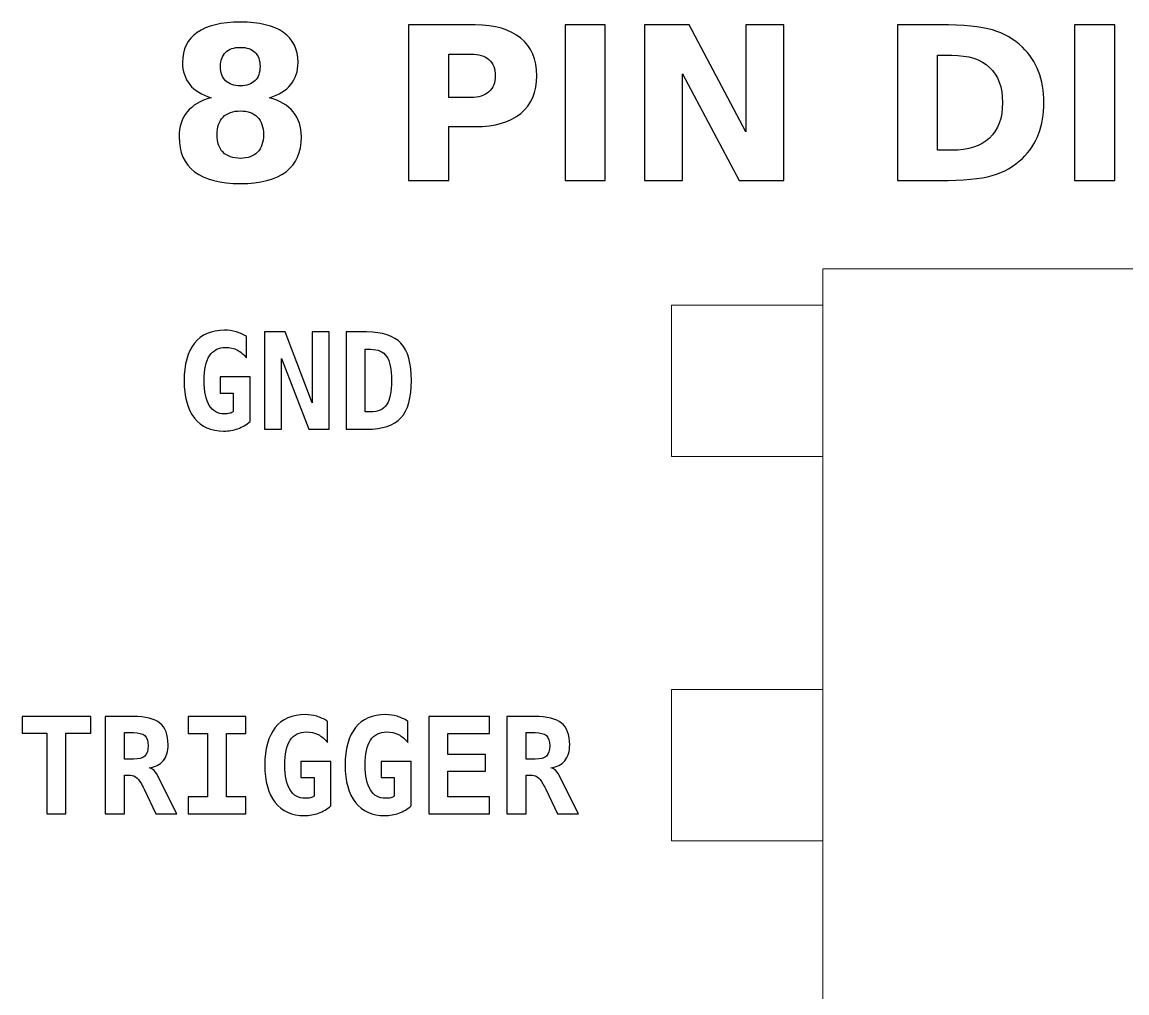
# Model space of a CAD drawing. Header units: centimetres. Extents: x -11.39 to -9.19, y -15.52 to -14.23.
# Drawn here: x -11.392 to -10.662, y -14.874 to -14.232 of the extents above; entities that cross this region are included whole.
import ezdxf

# ---------------------------------------------------------------- set-up
doc = ezdxf.new("R2010")
doc.units = ezdxf.units.CM
doc.header["$MEASUREMENT"] = 0
doc.layers.add('Layer 1', color=7, linetype='Continuous')

msp = doc.modelspace()

# ---------------------------------------------------------------- linework, layer by layer
at = {"layer": 'Layer 1', "color": 7, "lineweight": 9}
for points in [[(-10.9625, -14.519), (-10.8625, -14.519), (-10.8625, -14.419), (-10.9625, -14.419), (-10.9625, -14.519)], [(-10.9625, -14.773), (-10.8625, -14.773), (-10.8625, -14.673), (-10.9625, -14.673), (-10.9625, -14.773)]]:
    msp.add_lwpolyline(points, close=True, dxfattribs=at)
at = {"layer": 'Layer 1', "color": 250}
for points, knots in [([(-11.26688, -14.28195), (-11.27311, -14.28006), (-11.27782, -14.27717), (-11.28099, -14.27327), (-11.28099, -14.27327), (-11.28417, -14.26936), (-11.28574, -14.2645), (-11.28574, -14.25866), (-11.28574, -14.25866), (-11.28574, -14.24998), (-11.2825, -14.24335), (-11.27603, -14.23881), (-11.27603, -14.23881), (-11.26956, -14.23427), (-11.26004, -14.23199), (-11.2475, -14.23199), (-11.2475, -14.23199), (-11.23506, -14.23199), (-11.22558, -14.23425), (-11.21911, -14.23879), (-11.21911, -14.23879), (-11.21265, -14.24331), (-11.2094, -14.24994), (-11.2094, -14.25866), (-11.2094, -14.25866), (-11.2094, -14.2645), (-11.211, -14.26936), (-11.21417, -14.27327), (-11.21417, -14.27327), (-11.21737, -14.27717), (-11.2221, -14.28006), (-11.22833, -14.28195), (-11.22833, -14.28195), (-11.22135, -14.28387), (-11.21608, -14.287), (-11.21253, -14.29135), (-11.21253, -14.29135), (-11.20898, -14.29568), (-11.20719, -14.30116), (-11.20719, -14.30779), (-11.20719, -14.30779), (-11.20719, -14.31798), (-11.21058, -14.32569), (-11.21735, -14.33089), (-11.21735, -14.33089), (-11.22412, -14.33611), (-11.23419, -14.33872), (-11.2475, -14.33872), (-11.2475, -14.33872), (-11.26088, -14.33872), (-11.27097, -14.33611), (-11.27779, -14.33089), (-11.27779, -14.33089), (-11.28461, -14.32569), (-11.28802, -14.31798), (-11.28802, -14.30779), (-11.28802, -14.30779), (-11.28802, -14.30116), (-11.28623, -14.29568), (-11.28268, -14.29135), (-11.28268, -14.29135), (-11.27913, -14.287), (-11.27386, -14.28387), (-11.26688, -14.28195)], [0, 0, 0, 0, 0.0625, 0.0625, 0.0625, 0.0625, 0.125, 0.125, 0.125, 0.125, 0.1875, 0.1875, 0.1875, 0.1875, 0.25, 0.25, 0.25, 0.25, 0.3125, 0.3125, 0.3125, 0.3125, 0.375, 0.375, 0.375, 0.375, 0.4375, 0.4375, 0.4375, 0.4375, 0.5, 0.5, 0.5, 0.5, 0.5625, 0.5625, 0.5625, 0.5625, 0.625, 0.625, 0.625, 0.625, 0.6875, 0.6875, 0.6875, 0.6875, 0.75, 0.75, 0.75, 0.75, 0.8125, 0.8125, 0.8125, 0.8125, 0.875, 0.875, 0.875, 0.875, 0.9375, 0.9375, 0.9375, 0.9375, 1, 1, 1, 1]), ([(-11.13635, -14.23385), (-11.13635, -14.23385), (-11.09233, -14.23385), (-11.09233, -14.23385), (-11.09233, -14.23385), (-11.07923, -14.23385), (-11.06918, -14.23677), (-11.06217, -14.24258), (-11.06217, -14.24258), (-11.05517, -14.24839), (-11.05166, -14.25666), (-11.05166, -14.26741), (-11.05166, -14.26741), (-11.05166, -14.27818), (-11.05517, -14.28648), (-11.06217, -14.29229), (-11.06217, -14.29229), (-11.06918, -14.2981), (-11.07923, -14.30102), (-11.09233, -14.30102), (-11.09233, -14.30102), (-11.09233, -14.30102), (-11.10982, -14.30102), (-11.10982, -14.30102), (-11.10982, -14.30102), (-11.10982, -14.30102), (-11.10982, -14.33672), (-11.10982, -14.33672), (-11.10982, -14.33672), (-11.10982, -14.33672), (-11.13635, -14.33672), (-11.13635, -14.33672), (-11.13635, -14.33672), (-11.13635, -14.33672), (-11.13635, -14.23385), (-11.13635, -14.23385)], [0, 0, 0, 0, 0.111111, 0.111111, 0.111111, 0.111111, 0.222222, 0.222222, 0.222222, 0.222222, 0.333333, 0.333333, 0.333333, 0.333333, 0.444444, 0.444444, 0.444444, 0.444444, 0.555556, 0.555556, 0.555556, 0.555556, 0.666667, 0.666667, 0.666667, 0.666667, 0.777778, 0.777778, 0.777778, 0.777778, 0.888889, 0.888889, 0.888889, 0.888889, 1, 1, 1, 1]), ([(-11.03294, -14.23385), (-11.03294, -14.23385), (-11.00641, -14.23385), (-11.00641, -14.23385), (-11.00641, -14.23385), (-11.00641, -14.23385), (-11.00641, -14.33672), (-11.00641, -14.33672), (-11.00641, -14.33672), (-11.00641, -14.33672), (-11.03294, -14.33672), (-11.03294, -14.33672), (-11.03294, -14.33672), (-11.03294, -14.33672), (-11.03294, -14.23385), (-11.03294, -14.23385)], [0, 0, 0, 0, 0.25, 0.25, 0.25, 0.25, 0.5, 0.5, 0.5, 0.5, 0.75, 0.75, 0.75, 0.75, 1, 1, 1, 1]), ([(-10.98045, -14.23385), (-10.98045, -14.23385), (-10.95082, -14.23385), (-10.95082, -14.23385), (-10.95082, -14.23385), (-10.95082, -14.23385), (-10.9134, -14.30441), (-10.9134, -14.30441), (-10.9134, -14.30441), (-10.9134, -14.30441), (-10.9134, -14.23385), (-10.9134, -14.23385), (-10.9134, -14.23385), (-10.9134, -14.23385), (-10.88826, -14.23385), (-10.88826, -14.23385), (-10.88826, -14.23385), (-10.88826, -14.23385), (-10.88826, -14.33672), (-10.88826, -14.33672), (-10.88826, -14.33672), (-10.88826, -14.33672), (-10.91789, -14.33672), (-10.91789, -14.33672), (-10.91789, -14.33672), (-10.91789, -14.33672), (-10.95531, -14.26616), (-10.95531, -14.26616), (-10.95531, -14.26616), (-10.95531, -14.26616), (-10.95531, -14.33672), (-10.95531, -14.33672), (-10.95531, -14.33672), (-10.95531, -14.33672), (-10.98045, -14.33672), (-10.98045, -14.33672), (-10.98045, -14.33672), (-10.98045, -14.33672), (-10.98045, -14.23385), (-10.98045, -14.23385)], [0, 0, 0, 0, 0.1, 0.1, 0.1, 0.1, 0.2, 0.2, 0.2, 0.2, 0.3, 0.3, 0.3, 0.3, 0.4, 0.4, 0.4, 0.4, 0.5, 0.5, 0.5, 0.5, 0.6, 0.6, 0.6, 0.6, 0.7, 0.7, 0.7, 0.7, 0.8, 0.8, 0.8, 0.8, 0.9, 0.9, 0.9, 0.9, 1, 1, 1, 1]), ([(-10.81323, -14.23385), (-10.81323, -14.23385), (-10.78524, -14.23385), (-10.78524, -14.23385), (-10.78524, -14.23385), (-10.76963, -14.23385), (-10.75801, -14.23496), (-10.75037, -14.23719), (-10.75037, -14.23719), (-10.74272, -14.23942), (-10.73616, -14.24319), (-10.73068, -14.24853), (-10.73068, -14.24853), (-10.72586, -14.25316), (-10.72229, -14.25852), (-10.71993, -14.26459), (-10.71993, -14.26459), (-10.71761, -14.27063), (-10.71643, -14.2775), (-10.71643, -14.28519), (-10.71643, -14.28519), (-10.71643, -14.29295), (-10.71761, -14.29987), (-10.71993, -14.30596), (-10.71993, -14.30596), (-10.72229, -14.31205), (-10.72586, -14.31741), (-10.73068, -14.32204), (-10.73068, -14.32204), (-10.73621, -14.32738), (-10.74282, -14.33115), (-10.75053, -14.33338), (-10.75053, -14.33338), (-10.75825, -14.33561), (-10.76982, -14.33672), (-10.78524, -14.33672), (-10.78524, -14.33672), (-10.78524, -14.33672), (-10.81323, -14.33672), (-10.81323, -14.33672), (-10.81323, -14.33672), (-10.81323, -14.33672), (-10.81323, -14.23385), (-10.81323, -14.23385)], [0, 0, 0, 0, 0.090909, 0.090909, 0.090909, 0.090909, 0.181818, 0.181818, 0.181818, 0.181818, 0.272727, 0.272727, 0.272727, 0.272727, 0.363636, 0.363636, 0.363636, 0.363636, 0.454545, 0.454545, 0.454545, 0.454545, 0.545455, 0.545455, 0.545455, 0.545455, 0.636364, 0.636364, 0.636364, 0.636364, 0.727273, 0.727273, 0.727273, 0.727273, 0.818182, 0.818182, 0.818182, 0.818182, 0.909091, 0.909091, 0.909091, 0.909091, 1, 1, 1, 1]), ([(-10.69611, -14.23385), (-10.69611, -14.23385), (-10.66958, -14.23385), (-10.66958, -14.23385), (-10.66958, -14.23385), (-10.66958, -14.23385), (-10.66958, -14.33672), (-10.66958, -14.33672), (-10.66958, -14.33672), (-10.66958, -14.33672), (-10.69611, -14.33672), (-10.69611, -14.33672), (-10.69611, -14.33672), (-10.69611, -14.33672), (-10.69611, -14.23385), (-10.69611, -14.23385)], [0, 0, 0, 0, 0.25, 0.25, 0.25, 0.25, 0.5, 0.5, 0.5, 0.5, 0.75, 0.75, 0.75, 0.75, 1, 1, 1, 1]), ([(-11.26067, -14.26134), (-11.26067, -14.26544), (-11.25954, -14.26859), (-11.25726, -14.27077), (-11.25726, -14.27077), (-11.25498, -14.27299), (-11.25173, -14.27409), (-11.2475, -14.27409), (-11.2475, -14.27409), (-11.24336, -14.27409), (-11.24016, -14.27299), (-11.23793, -14.27077), (-11.23793, -14.27077), (-11.23567, -14.26859), (-11.23454, -14.26544), (-11.23454, -14.26134), (-11.23454, -14.26134), (-11.23454, -14.25725), (-11.23567, -14.25412), (-11.23793, -14.25194), (-11.23793, -14.25194), (-11.24016, -14.24975), (-11.24336, -14.24867), (-11.2475, -14.24867), (-11.2475, -14.24867), (-11.25173, -14.24867), (-11.25498, -14.24977), (-11.25726, -14.25198), (-11.25726, -14.25198), (-11.25954, -14.25417), (-11.26067, -14.2573), (-11.26067, -14.26134)], [0, 0, 0, 0, 0.125, 0.125, 0.125, 0.125, 0.25, 0.25, 0.25, 0.25, 0.375, 0.375, 0.375, 0.375, 0.5, 0.5, 0.5, 0.5, 0.625, 0.625, 0.625, 0.625, 0.75, 0.75, 0.75, 0.75, 0.875, 0.875, 0.875, 0.875, 1, 1, 1, 1]), ([(-11.10982, -14.25307), (-11.10982, -14.25307), (-11.10982, -14.2818), (-11.10982, -14.2818), (-11.10982, -14.2818), (-11.10982, -14.2818), (-11.09515, -14.2818), (-11.09515, -14.2818), (-11.09515, -14.2818), (-11.09, -14.2818), (-11.08602, -14.28056), (-11.08322, -14.27804), (-11.08322, -14.27804), (-11.08042, -14.27555), (-11.07901, -14.272), (-11.07901, -14.26741), (-11.07901, -14.26741), (-11.07901, -14.2628), (-11.08042, -14.25927), (-11.08322, -14.25678), (-11.08322, -14.25678), (-11.08602, -14.25431), (-11.09, -14.25307), (-11.09515, -14.25307), (-11.09515, -14.25307), (-11.09515, -14.25307), (-11.10982, -14.25307), (-11.10982, -14.25307)], [0, 0, 0, 0, 0.142857, 0.142857, 0.142857, 0.142857, 0.285714, 0.285714, 0.285714, 0.285714, 0.428571, 0.428571, 0.428571, 0.428571, 0.571429, 0.571429, 0.571429, 0.571429, 0.714286, 0.714286, 0.714286, 0.714286, 0.857143, 0.857143, 0.857143, 0.857143, 1, 1, 1, 1]), ([(-10.7867, -14.25391), (-10.7867, -14.25391), (-10.7867, -14.31666), (-10.7867, -14.31666), (-10.7867, -14.31666), (-10.7867, -14.31666), (-10.7772, -14.31666), (-10.7772, -14.31666), (-10.7772, -14.31666), (-10.76636, -14.31666), (-10.75808, -14.31398), (-10.75237, -14.30859), (-10.75237, -14.30859), (-10.74665, -14.30323), (-10.74378, -14.29542), (-10.74378, -14.28519), (-10.74378, -14.28519), (-10.74378, -14.27498), (-10.74663, -14.26722), (-10.75232, -14.26191), (-10.75232, -14.26191), (-10.75801, -14.25657), (-10.76631, -14.25391), (-10.7772, -14.25391), (-10.7772, -14.25391), (-10.7772, -14.25391), (-10.7867, -14.25391), (-10.7867, -14.25391)], [0, 0, 0, 0, 0.142857, 0.142857, 0.142857, 0.142857, 0.285714, 0.285714, 0.285714, 0.285714, 0.428571, 0.428571, 0.428571, 0.428571, 0.571429, 0.571429, 0.571429, 0.571429, 0.714286, 0.714286, 0.714286, 0.714286, 0.857143, 0.857143, 0.857143, 0.857143, 1, 1, 1, 1]), ([(-11.2475, -14.29069), (-11.25246, -14.29069), (-11.2563, -14.29206), (-11.25895, -14.29476), (-11.25895, -14.29476), (-11.26161, -14.29747), (-11.26295, -14.30135), (-11.26295, -14.3064), (-11.26295, -14.3064), (-11.26295, -14.31146), (-11.26161, -14.31532), (-11.25895, -14.31802), (-11.25895, -14.31802), (-11.2563, -14.3207), (-11.25246, -14.32204), (-11.2475, -14.32204), (-11.2475, -14.32204), (-11.24258, -14.32204), (-11.23882, -14.3207), (-11.23619, -14.31802), (-11.23619, -14.31802), (-11.23358, -14.31532), (-11.23226, -14.31146), (-11.23226, -14.3064), (-11.23226, -14.3064), (-11.23226, -14.3013), (-11.23358, -14.29742), (-11.23619, -14.29472), (-11.23619, -14.29472), (-11.23882, -14.29204), (-11.24258, -14.29069), (-11.2475, -14.29069)], [0, 0, 0, 0, 0.125, 0.125, 0.125, 0.125, 0.25, 0.25, 0.25, 0.25, 0.375, 0.375, 0.375, 0.375, 0.5, 0.5, 0.5, 0.5, 0.625, 0.625, 0.625, 0.625, 0.75, 0.75, 0.75, 0.75, 0.875, 0.875, 0.875, 0.875, 1, 1, 1, 1]), ([(-11.2522, -14.48941), (-11.2522, -14.48941), (-11.2522, -14.47716), (-11.2522, -14.47716), (-11.2522, -14.47716), (-11.2522, -14.47716), (-11.2609, -14.47716), (-11.2609, -14.47716), (-11.2609, -14.47716), (-11.2609, -14.47716), (-11.2609, -14.46647), (-11.2609, -14.46647), (-11.2609, -14.46647), (-11.2609, -14.46647), (-11.24108, -14.46647), (-11.24108, -14.46647), (-11.24108, -14.46647), (-11.24108, -14.46647), (-11.24108, -14.49592), (-11.24108, -14.49592), (-11.24108, -14.49592), (-11.24352, -14.49801), (-11.24621, -14.4996), (-11.24915, -14.50067), (-11.24915, -14.50067), (-11.25211, -14.50175), (-11.25525, -14.50229), (-11.2586, -14.50229), (-11.2586, -14.50229), (-11.26694, -14.50229), (-11.27336, -14.49939), (-11.2779, -14.49362), (-11.2779, -14.49362), (-11.28244, -14.48783), (-11.28471, -14.47961), (-11.28471, -14.46895), (-11.28471, -14.46895), (-11.28471, -14.45814), (-11.28242, -14.44988), (-11.27784, -14.44416), (-11.27784, -14.44416), (-11.27326, -14.43844), (-11.26664, -14.43559), (-11.258, -14.43559), (-11.258, -14.43559), (-11.25541, -14.43559), (-11.25289, -14.43596), (-11.25039, -14.43669), (-11.25039, -14.43669), (-11.24789, -14.43741), (-11.24554, -14.43847), (-11.24336, -14.43985), (-11.24336, -14.43985), (-11.24336, -14.43985), (-11.24336, -14.45393), (-11.24336, -14.45393), (-11.24336, -14.45393), (-11.24514, -14.45164), (-11.24718, -14.4499), (-11.24951, -14.44874), (-11.24951, -14.44874), (-11.25181, -14.44758), (-11.25434, -14.44699), (-11.25711, -14.44699), (-11.25711, -14.44699), (-11.26193, -14.44699), (-11.26554, -14.44882), (-11.26792, -14.45245), (-11.26792, -14.45245), (-11.2703, -14.45608), (-11.27149, -14.46157), (-11.27149, -14.46895), (-11.27149, -14.46895), (-11.27149, -14.47611), (-11.27035, -14.48155), (-11.26806, -14.48528), (-11.26806, -14.48528), (-11.26575, -14.48902), (-11.26241, -14.49088), (-11.25802, -14.49088), (-11.25802, -14.49088), (-11.25669, -14.49088), (-11.25555, -14.49077), (-11.25456, -14.49052), (-11.25456, -14.49052), (-11.25359, -14.49028), (-11.2528, -14.48991), (-11.2522, -14.48941)], [0, 0, 0, 0, 0.045455, 0.045455, 0.045455, 0.045455, 0.090909, 0.090909, 0.090909, 0.090909, 0.136364, 0.136364, 0.136364, 0.136364, 0.181818, 0.181818, 0.181818, 0.181818, 0.227273, 0.227273, 0.227273, 0.227273, 0.272727, 0.272727, 0.272727, 0.272727, 0.318182, 0.318182, 0.318182, 0.318182, 0.363636, 0.363636, 0.363636, 0.363636, 0.409091, 0.409091, 0.409091, 0.409091, 0.454545, 0.454545, 0.454545, 0.454545, 0.5, 0.5, 0.5, 0.5, 0.545455, 0.545455, 0.545455, 0.545455, 0.590909, 0.590909, 0.590909, 0.590909, 0.636364, 0.636364, 0.636364, 0.636364, 0.681818, 0.681818, 0.681818, 0.681818, 0.727273, 0.727273, 0.727273, 0.727273, 0.772727, 0.772727, 0.772727, 0.772727, 0.818182, 0.818182, 0.818182, 0.818182, 0.863636, 0.863636, 0.863636, 0.863636, 0.909091, 0.909091, 0.909091, 0.909091, 0.954545, 0.954545, 0.954545, 0.954545, 1, 1, 1, 1]), ([(-11.23153, -14.43675), (-11.23153, -14.43675), (-11.21788, -14.43675), (-11.21788, -14.43675), (-11.21788, -14.43675), (-11.21788, -14.43675), (-11.19997, -14.48348), (-11.19997, -14.48348), (-11.19997, -14.48348), (-11.19997, -14.48348), (-11.19997, -14.43675), (-11.19997, -14.43675), (-11.19997, -14.43675), (-11.19997, -14.43675), (-11.18877, -14.43675), (-11.18877, -14.43675), (-11.18877, -14.43675), (-11.18877, -14.43675), (-11.18877, -14.50104), (-11.18877, -14.50104), (-11.18877, -14.50104), (-11.18877, -14.50104), (-11.20234, -14.50104), (-11.20234, -14.50104), (-11.20234, -14.50104), (-11.20234, -14.50104), (-11.22033, -14.45431), (-11.22033, -14.45431), (-11.22033, -14.45431), (-11.22033, -14.45431), (-11.22033, -14.50104), (-11.22033, -14.50104), (-11.22033, -14.50104), (-11.22033, -14.50104), (-11.23153, -14.50104), (-11.23153, -14.50104), (-11.23153, -14.50104), (-11.23153, -14.50104), (-11.23153, -14.43675), (-11.23153, -14.43675)], [0, 0, 0, 0, 0.1, 0.1, 0.1, 0.1, 0.2, 0.2, 0.2, 0.2, 0.3, 0.3, 0.3, 0.3, 0.4, 0.4, 0.4, 0.4, 0.5, 0.5, 0.5, 0.5, 0.6, 0.6, 0.6, 0.6, 0.7, 0.7, 0.7, 0.7, 0.8, 0.8, 0.8, 0.8, 0.9, 0.9, 0.9, 0.9, 1, 1, 1, 1]), ([(-11.17768, -14.43675), (-11.17768, -14.43675), (-11.16407, -14.43675), (-11.16407, -14.43675), (-11.16407, -14.43675), (-11.15357, -14.43675), (-11.146, -14.43925), (-11.14139, -14.44426), (-11.14139, -14.44426), (-11.13676, -14.44927), (-11.13445, -14.45746), (-11.13445, -14.46884), (-11.13445, -14.46884), (-11.13445, -14.48023), (-11.13676, -14.48844), (-11.14139, -14.49349), (-11.14139, -14.49349), (-11.146, -14.49853), (-11.15357, -14.50104), (-11.16407, -14.50104), (-11.16407, -14.50104), (-11.16407, -14.50104), (-11.17768, -14.50104), (-11.17768, -14.50104), (-11.17768, -14.50104), (-11.17768, -14.50104), (-11.17768, -14.43675), (-11.17768, -14.43675)], [0, 0, 0, 0, 0.142857, 0.142857, 0.142857, 0.142857, 0.285714, 0.285714, 0.285714, 0.285714, 0.428571, 0.428571, 0.428571, 0.428571, 0.571429, 0.571429, 0.571429, 0.571429, 0.714286, 0.714286, 0.714286, 0.714286, 0.857143, 0.857143, 0.857143, 0.857143, 1, 1, 1, 1]), ([(-11.16498, -14.4482), (-11.16498, -14.4482), (-11.16498, -14.48959), (-11.16498, -14.48959), (-11.16498, -14.48959), (-11.16498, -14.48959), (-11.16154, -14.48959), (-11.16154, -14.48959), (-11.16154, -14.48959), (-11.15654, -14.48959), (-11.15297, -14.48802), (-11.15085, -14.48487), (-11.15085, -14.48487), (-11.14872, -14.48173), (-11.14766, -14.47638), (-11.14766, -14.46884), (-11.14766, -14.46884), (-11.14766, -14.46134), (-11.14872, -14.45602), (-11.15085, -14.45289), (-11.15085, -14.45289), (-11.15297, -14.44976), (-11.15654, -14.4482), (-11.16154, -14.4482), (-11.16154, -14.4482), (-11.16154, -14.4482), (-11.16498, -14.4482), (-11.16498, -14.4482)], [0, 0, 0, 0, 0.142857, 0.142857, 0.142857, 0.142857, 0.285714, 0.285714, 0.285714, 0.285714, 0.428571, 0.428571, 0.428571, 0.428571, 0.571429, 0.571429, 0.571429, 0.571429, 0.714286, 0.714286, 0.714286, 0.714286, 0.857143, 0.857143, 0.857143, 0.857143, 1, 1, 1, 1]), ([(-11.36278, -14.7551), (-11.36278, -14.7551), (-11.37547, -14.7551), (-11.37547, -14.7551), (-11.37547, -14.7551), (-11.37547, -14.7551), (-11.37547, -14.70192), (-11.37547, -14.70192), (-11.37547, -14.70192), (-11.37547, -14.70192), (-11.39179, -14.70192), (-11.39179, -14.70192), (-11.39179, -14.70192), (-11.39179, -14.70192), (-11.39179, -14.69081), (-11.39179, -14.69081), (-11.39179, -14.69081), (-11.39179, -14.69081), (-11.34646, -14.69081), (-11.34646, -14.69081), (-11.34646, -14.69081), (-11.34646, -14.69081), (-11.34646, -14.70192), (-11.34646, -14.70192), (-11.34646, -14.70192), (-11.34646, -14.70192), (-11.36278, -14.70192), (-11.36278, -14.70192), (-11.36278, -14.70192), (-11.36278, -14.70192), (-11.36278, -14.7551), (-11.36278, -14.7551)], [0, 0, 0, 0, 0.125, 0.125, 0.125, 0.125, 0.25, 0.25, 0.25, 0.25, 0.375, 0.375, 0.375, 0.375, 0.5, 0.5, 0.5, 0.5, 0.625, 0.625, 0.625, 0.625, 0.75, 0.75, 0.75, 0.75, 0.875, 0.875, 0.875, 0.875, 1, 1, 1, 1]), ([(-11.30783, -14.72475), (-11.30657, -14.725), (-11.30547, -14.7256), (-11.30454, -14.72654), (-11.30454, -14.72654), (-11.3036, -14.72747), (-11.30247, -14.72929), (-11.30112, -14.73198), (-11.30112, -14.73198), (-11.30112, -14.73198), (-11.28947, -14.7551), (-11.28947, -14.7551), (-11.28947, -14.7551), (-11.28947, -14.7551), (-11.30344, -14.7551), (-11.30344, -14.7551), (-11.30344, -14.7551), (-11.30344, -14.7551), (-11.31118, -14.73887), (-11.31118, -14.73887), (-11.31118, -14.73887), (-11.31142, -14.73842), (-11.31173, -14.73779), (-11.3121, -14.73698), (-11.3121, -14.73698), (-11.31436, -14.73213), (-11.31703, -14.7297), (-11.32011, -14.7297), (-11.32011, -14.7297), (-11.32011, -14.7297), (-11.32415, -14.7297), (-11.32415, -14.7297), (-11.32415, -14.7297), (-11.32415, -14.7297), (-11.32415, -14.7551), (-11.32415, -14.7551), (-11.32415, -14.7551), (-11.32415, -14.7551), (-11.33685, -14.7551), (-11.33685, -14.7551), (-11.33685, -14.7551), (-11.33685, -14.7551), (-11.33685, -14.69081), (-11.33685, -14.69081), (-11.33685, -14.69081), (-11.33685, -14.69081), (-11.3185, -14.69081), (-11.3185, -14.69081), (-11.3185, -14.69081), (-11.31024, -14.69081), (-11.30431, -14.69228), (-11.3007, -14.6952), (-11.3007, -14.6952), (-11.2971, -14.69813), (-11.2953, -14.70289), (-11.2953, -14.70951), (-11.2953, -14.70951), (-11.2953, -14.71392), (-11.29637, -14.71744), (-11.29853, -14.72006), (-11.29853, -14.72006), (-11.30068, -14.72266), (-11.30378, -14.72423), (-11.30783, -14.72475)], [0, 0, 0, 0, 0.0625, 0.0625, 0.0625, 0.0625, 0.125, 0.125, 0.125, 0.125, 0.1875, 0.1875, 0.1875, 0.1875, 0.25, 0.25, 0.25, 0.25, 0.3125, 0.3125, 0.3125, 0.3125, 0.375, 0.375, 0.375, 0.375, 0.4375, 0.4375, 0.4375, 0.4375, 0.5, 0.5, 0.5, 0.5, 0.5625, 0.5625, 0.5625, 0.5625, 0.625, 0.625, 0.625, 0.625, 0.6875, 0.6875, 0.6875, 0.6875, 0.75, 0.75, 0.75, 0.75, 0.8125, 0.8125, 0.8125, 0.8125, 0.875, 0.875, 0.875, 0.875, 0.9375, 0.9375, 0.9375, 0.9375, 1, 1, 1, 1]), ([(-11.28208, -14.70201), (-11.28208, -14.70201), (-11.28208, -14.69081), (-11.28208, -14.69081), (-11.28208, -14.69081), (-11.28208, -14.69081), (-11.24381, -14.69081), (-11.24381, -14.69081), (-11.24381, -14.69081), (-11.24381, -14.69081), (-11.24381, -14.70201), (-11.24381, -14.70201), (-11.24381, -14.70201), (-11.24381, -14.70201), (-11.2566, -14.70201), (-11.2566, -14.70201), (-11.2566, -14.70201), (-11.2566, -14.70201), (-11.2566, -14.7439), (-11.2566, -14.7439), (-11.2566, -14.7439), (-11.2566, -14.7439), (-11.24381, -14.7439), (-11.24381, -14.7439), (-11.24381, -14.7439), (-11.24381, -14.7439), (-11.24381, -14.7551), (-11.24381, -14.7551), (-11.24381, -14.7551), (-11.24381, -14.7551), (-11.28208, -14.7551), (-11.28208, -14.7551), (-11.28208, -14.7551), (-11.28208, -14.7551), (-11.28208, -14.7439), (-11.28208, -14.7439), (-11.28208, -14.7439), (-11.28208, -14.7439), (-11.26929, -14.7439), (-11.26929, -14.7439), (-11.26929, -14.7439), (-11.26929, -14.7439), (-11.26929, -14.70201), (-11.26929, -14.70201), (-11.26929, -14.70201), (-11.26929, -14.70201), (-11.28208, -14.70201), (-11.28208, -14.70201)], [0, 0, 0, 0, 0.083333, 0.083333, 0.083333, 0.083333, 0.166667, 0.166667, 0.166667, 0.166667, 0.25, 0.25, 0.25, 0.25, 0.333333, 0.333333, 0.333333, 0.333333, 0.416667, 0.416667, 0.416667, 0.416667, 0.5, 0.5, 0.5, 0.5, 0.583333, 0.583333, 0.583333, 0.583333, 0.666667, 0.666667, 0.666667, 0.666667, 0.75, 0.75, 0.75, 0.75, 0.833333, 0.833333, 0.833333, 0.833333, 0.916667, 0.916667, 0.916667, 0.916667, 1, 1, 1, 1]), ([(-11.19885, -14.74347), (-11.19885, -14.74347), (-11.19885, -14.73122), (-11.19885, -14.73122), (-11.19885, -14.73122), (-11.19885, -14.73122), (-11.20755, -14.73122), (-11.20755, -14.73122), (-11.20755, -14.73122), (-11.20755, -14.73122), (-11.20755, -14.72053), (-11.20755, -14.72053), (-11.20755, -14.72053), (-11.20755, -14.72053), (-11.18773, -14.72053), (-11.18773, -14.72053), (-11.18773, -14.72053), (-11.18773, -14.72053), (-11.18773, -14.74998), (-11.18773, -14.74998), (-11.18773, -14.74998), (-11.19017, -14.75207), (-11.19286, -14.75366), (-11.1958, -14.75473), (-11.1958, -14.75473), (-11.19876, -14.75581), (-11.2019, -14.75635), (-11.20525, -14.75635), (-11.20525, -14.75635), (-11.21359, -14.75635), (-11.22001, -14.75345), (-11.22455, -14.74768), (-11.22455, -14.74768), (-11.22909, -14.74189), (-11.23136, -14.73367), (-11.23136, -14.72301), (-11.23136, -14.72301), (-11.23136, -14.7122), (-11.22907, -14.70394), (-11.22449, -14.69822), (-11.22449, -14.69822), (-11.21991, -14.6925), (-11.21329, -14.68965), (-11.20465, -14.68965), (-11.20465, -14.68965), (-11.20206, -14.68965), (-11.19954, -14.69002), (-11.19704, -14.69075), (-11.19704, -14.69075), (-11.19454, -14.69147), (-11.19219, -14.69253), (-11.19001, -14.69391), (-11.19001, -14.69391), (-11.19001, -14.69391), (-11.19001, -14.70799), (-11.19001, -14.70799), (-11.19001, -14.70799), (-11.19179, -14.7057), (-11.19383, -14.70396), (-11.19616, -14.7028), (-11.19616, -14.7028), (-11.19846, -14.70164), (-11.20099, -14.70105), (-11.20376, -14.70105), (-11.20376, -14.70105), (-11.20858, -14.70105), (-11.21219, -14.70288), (-11.21457, -14.70651), (-11.21457, -14.70651), (-11.21695, -14.71014), (-11.21814, -14.71563), (-11.21814, -14.72301), (-11.21814, -14.72301), (-11.21814, -14.73017), (-11.217, -14.73561), (-11.21471, -14.73934), (-11.21471, -14.73934), (-11.2124, -14.74308), (-11.20906, -14.74494), (-11.20467, -14.74494), (-11.20467, -14.74494), (-11.20334, -14.74494), (-11.2022, -14.74483), (-11.20121, -14.74458), (-11.20121, -14.74458), (-11.20024, -14.74434), (-11.19945, -14.74397), (-11.19885, -14.74347)], [0, 0, 0, 0, 0.045455, 0.045455, 0.045455, 0.045455, 0.090909, 0.090909, 0.090909, 0.090909, 0.136364, 0.136364, 0.136364, 0.136364, 0.181818, 0.181818, 0.181818, 0.181818, 0.227273, 0.227273, 0.227273, 0.227273, 0.272727, 0.272727, 0.272727, 0.272727, 0.318182, 0.318182, 0.318182, 0.318182, 0.363636, 0.363636, 0.363636, 0.363636, 0.409091, 0.409091, 0.409091, 0.409091, 0.454545, 0.454545, 0.454545, 0.454545, 0.5, 0.5, 0.5, 0.5, 0.545455, 0.545455, 0.545455, 0.545455, 0.590909, 0.590909, 0.590909, 0.590909, 0.636364, 0.636364, 0.636364, 0.636364, 0.681818, 0.681818, 0.681818, 0.681818, 0.727273, 0.727273, 0.727273, 0.727273, 0.772727, 0.772727, 0.772727, 0.772727, 0.818182, 0.818182, 0.818182, 0.818182, 0.863636, 0.863636, 0.863636, 0.863636, 0.909091, 0.909091, 0.909091, 0.909091, 0.954545, 0.954545, 0.954545, 0.954545, 1, 1, 1, 1]), ([(-11.14576, -14.74347), (-11.14576, -14.74347), (-11.14576, -14.73122), (-11.14576, -14.73122), (-11.14576, -14.73122), (-11.14576, -14.73122), (-11.15446, -14.73122), (-11.15446, -14.73122), (-11.15446, -14.73122), (-11.15446, -14.73122), (-11.15446, -14.72053), (-11.15446, -14.72053), (-11.15446, -14.72053), (-11.15446, -14.72053), (-11.13464, -14.72053), (-11.13464, -14.72053), (-11.13464, -14.72053), (-11.13464, -14.72053), (-11.13464, -14.74998), (-11.13464, -14.74998), (-11.13464, -14.74998), (-11.13708, -14.75207), (-11.13977, -14.75366), (-11.14271, -14.75473), (-11.14271, -14.75473), (-11.14567, -14.75581), (-11.14881, -14.75635), (-11.15216, -14.75635), (-11.15216, -14.75635), (-11.1605, -14.75635), (-11.16692, -14.75345), (-11.17146, -14.74768), (-11.17146, -14.74768), (-11.176, -14.74189), (-11.17827, -14.73367), (-11.17827, -14.72301), (-11.17827, -14.72301), (-11.17827, -14.7122), (-11.17598, -14.70394), (-11.1714, -14.69822), (-11.1714, -14.69822), (-11.16682, -14.6925), (-11.1602, -14.68965), (-11.15156, -14.68965), (-11.15156, -14.68965), (-11.14897, -14.68965), (-11.14645, -14.69002), (-11.14395, -14.69075), (-11.14395, -14.69075), (-11.14145, -14.69147), (-11.1391, -14.69253), (-11.13692, -14.69391), (-11.13692, -14.69391), (-11.13692, -14.69391), (-11.13692, -14.70799), (-11.13692, -14.70799), (-11.13692, -14.70799), (-11.1387, -14.7057), (-11.14074, -14.70396), (-11.14307, -14.7028), (-11.14307, -14.7028), (-11.14537, -14.70164), (-11.1479, -14.70105), (-11.15067, -14.70105), (-11.15067, -14.70105), (-11.15549, -14.70105), (-11.1591, -14.70288), (-11.16148, -14.70651), (-11.16148, -14.70651), (-11.16386, -14.71014), (-11.16505, -14.71563), (-11.16505, -14.72301), (-11.16505, -14.72301), (-11.16505, -14.73017), (-11.16391, -14.73561), (-11.16162, -14.73934), (-11.16162, -14.73934), (-11.15931, -14.74308), (-11.15597, -14.74494), (-11.15158, -14.74494), (-11.15158, -14.74494), (-11.15025, -14.74494), (-11.14911, -14.74483), (-11.14812, -14.74458), (-11.14812, -14.74458), (-11.14715, -14.74434), (-11.14636, -14.74397), (-11.14576, -14.74347)], [0, 0, 0, 0, 0.045455, 0.045455, 0.045455, 0.045455, 0.090909, 0.090909, 0.090909, 0.090909, 0.136364, 0.136364, 0.136364, 0.136364, 0.181818, 0.181818, 0.181818, 0.181818, 0.227273, 0.227273, 0.227273, 0.227273, 0.272727, 0.272727, 0.272727, 0.272727, 0.318182, 0.318182, 0.318182, 0.318182, 0.363636, 0.363636, 0.363636, 0.363636, 0.409091, 0.409091, 0.409091, 0.409091, 0.454545, 0.454545, 0.454545, 0.454545, 0.5, 0.5, 0.5, 0.5, 0.545455, 0.545455, 0.545455, 0.545455, 0.590909, 0.590909, 0.590909, 0.590909, 0.636364, 0.636364, 0.636364, 0.636364, 0.681818, 0.681818, 0.681818, 0.681818, 0.727273, 0.727273, 0.727273, 0.727273, 0.772727, 0.772727, 0.772727, 0.772727, 0.818182, 0.818182, 0.818182, 0.818182, 0.863636, 0.863636, 0.863636, 0.863636, 0.909091, 0.909091, 0.909091, 0.909091, 0.954545, 0.954545, 0.954545, 0.954545, 1, 1, 1, 1]), ([(-11.08294, -14.7551), (-11.08294, -14.7551), (-11.12299, -14.7551), (-11.12299, -14.7551), (-11.12299, -14.7551), (-11.12299, -14.7551), (-11.12299, -14.69081), (-11.12299, -14.69081), (-11.12299, -14.69081), (-11.12299, -14.69081), (-11.08294, -14.69081), (-11.08294, -14.69081), (-11.08294, -14.69081), (-11.08294, -14.69081), (-11.08294, -14.70201), (-11.08294, -14.70201), (-11.08294, -14.70201), (-11.08294, -14.70201), (-11.11029, -14.70201), (-11.11029, -14.70201), (-11.11029, -14.70201), (-11.11029, -14.70201), (-11.11029, -14.71587), (-11.11029, -14.71587), (-11.11029, -14.71587), (-11.11029, -14.71587), (-11.08552, -14.71587), (-11.08552, -14.71587), (-11.08552, -14.71587), (-11.08552, -14.71587), (-11.08552, -14.72707), (-11.08552, -14.72707), (-11.08552, -14.72707), (-11.08552, -14.72707), (-11.11029, -14.72707), (-11.11029, -14.72707), (-11.11029, -14.72707), (-11.11029, -14.72707), (-11.11029, -14.7439), (-11.11029, -14.7439), (-11.11029, -14.7439), (-11.11029, -14.7439), (-11.08294, -14.7439), (-11.08294, -14.7439), (-11.08294, -14.7439), (-11.08294, -14.7439), (-11.08294, -14.7551), (-11.08294, -14.7551)], [0, 0, 0, 0, 0.083333, 0.083333, 0.083333, 0.083333, 0.166667, 0.166667, 0.166667, 0.166667, 0.25, 0.25, 0.25, 0.25, 0.333333, 0.333333, 0.333333, 0.333333, 0.416667, 0.416667, 0.416667, 0.416667, 0.5, 0.5, 0.5, 0.5, 0.583333, 0.583333, 0.583333, 0.583333, 0.666667, 0.666667, 0.666667, 0.666667, 0.75, 0.75, 0.75, 0.75, 0.833333, 0.833333, 0.833333, 0.833333, 0.916667, 0.916667, 0.916667, 0.916667, 1, 1, 1, 1]), ([(-11.04238, -14.72475), (-11.04112, -14.725), (-11.04002, -14.7256), (-11.03909, -14.72654), (-11.03909, -14.72654), (-11.03815, -14.72747), (-11.03702, -14.72929), (-11.03567, -14.73198), (-11.03567, -14.73198), (-11.03567, -14.73198), (-11.02402, -14.7551), (-11.02402, -14.7551), (-11.02402, -14.7551), (-11.02402, -14.7551), (-11.03799, -14.7551), (-11.03799, -14.7551), (-11.03799, -14.7551), (-11.03799, -14.7551), (-11.04573, -14.73887), (-11.04573, -14.73887), (-11.04573, -14.73887), (-11.04597, -14.73842), (-11.04628, -14.73779), (-11.04665, -14.73698), (-11.04665, -14.73698), (-11.04891, -14.73213), (-11.05158, -14.7297), (-11.05466, -14.7297), (-11.05466, -14.7297), (-11.05466, -14.7297), (-11.0587, -14.7297), (-11.0587, -14.7297), (-11.0587, -14.7297), (-11.0587, -14.7297), (-11.0587, -14.7551), (-11.0587, -14.7551), (-11.0587, -14.7551), (-11.0587, -14.7551), (-11.0714, -14.7551), (-11.0714, -14.7551), (-11.0714, -14.7551), (-11.0714, -14.7551), (-11.0714, -14.69081), (-11.0714, -14.69081), (-11.0714, -14.69081), (-11.0714, -14.69081), (-11.05305, -14.69081), (-11.05305, -14.69081), (-11.05305, -14.69081), (-11.04479, -14.69081), (-11.03886, -14.69228), (-11.03525, -14.6952), (-11.03525, -14.6952), (-11.03165, -14.69813), (-11.02985, -14.70289), (-11.02985, -14.70951), (-11.02985, -14.70951), (-11.02985, -14.71392), (-11.03092, -14.71744), (-11.03308, -14.72006), (-11.03308, -14.72006), (-11.03523, -14.72266), (-11.03833, -14.72423), (-11.04238, -14.72475)], [0, 0, 0, 0, 0.0625, 0.0625, 0.0625, 0.0625, 0.125, 0.125, 0.125, 0.125, 0.1875, 0.1875, 0.1875, 0.1875, 0.25, 0.25, 0.25, 0.25, 0.3125, 0.3125, 0.3125, 0.3125, 0.375, 0.375, 0.375, 0.375, 0.4375, 0.4375, 0.4375, 0.4375, 0.5, 0.5, 0.5, 0.5, 0.5625, 0.5625, 0.5625, 0.5625, 0.625, 0.625, 0.625, 0.625, 0.6875, 0.6875, 0.6875, 0.6875, 0.75, 0.75, 0.75, 0.75, 0.8125, 0.8125, 0.8125, 0.8125, 0.875, 0.875, 0.875, 0.875, 0.9375, 0.9375, 0.9375, 0.9375, 1, 1, 1, 1]), ([(-11.32415, -14.7015), (-11.32415, -14.7015), (-11.32415, -14.71902), (-11.32415, -14.71902), (-11.32415, -14.71902), (-11.32415, -14.71902), (-11.31817, -14.71902), (-11.31817, -14.71902), (-11.31817, -14.71902), (-11.3147, -14.71902), (-11.3122, -14.71834), (-11.3107, -14.71697), (-11.3107, -14.71697), (-11.30919, -14.71561), (-11.30844, -14.71336), (-11.30844, -14.71024), (-11.30844, -14.71024), (-11.30844, -14.70711), (-11.30919, -14.70486), (-11.31067, -14.70352), (-11.31067, -14.70352), (-11.31217, -14.70217), (-11.31467, -14.7015), (-11.31817, -14.7015), (-11.31817, -14.7015), (-11.31817, -14.7015), (-11.32415, -14.7015), (-11.32415, -14.7015)], [0, 0, 0, 0, 0.142857, 0.142857, 0.142857, 0.142857, 0.285714, 0.285714, 0.285714, 0.285714, 0.428571, 0.428571, 0.428571, 0.428571, 0.571429, 0.571429, 0.571429, 0.571429, 0.714286, 0.714286, 0.714286, 0.714286, 0.857143, 0.857143, 0.857143, 0.857143, 1, 1, 1, 1]), ([(-11.0587, -14.7015), (-11.0587, -14.7015), (-11.0587, -14.71902), (-11.0587, -14.71902), (-11.0587, -14.71902), (-11.0587, -14.71902), (-11.05272, -14.71902), (-11.05272, -14.71902), (-11.05272, -14.71902), (-11.04925, -14.71902), (-11.04675, -14.71834), (-11.04525, -14.71697), (-11.04525, -14.71697), (-11.04374, -14.71561), (-11.04299, -14.71336), (-11.04299, -14.71024), (-11.04299, -14.71024), (-11.04299, -14.70711), (-11.04374, -14.70486), (-11.04522, -14.70352), (-11.04522, -14.70352), (-11.04672, -14.70217), (-11.04922, -14.7015), (-11.05272, -14.7015), (-11.05272, -14.7015), (-11.05272, -14.7015), (-11.0587, -14.7015), (-11.0587, -14.7015)], [0, 0, 0, 0, 0.142857, 0.142857, 0.142857, 0.142857, 0.285714, 0.285714, 0.285714, 0.285714, 0.428571, 0.428571, 0.428571, 0.428571, 0.571429, 0.571429, 0.571429, 0.571429, 0.714286, 0.714286, 0.714286, 0.714286, 0.857143, 0.857143, 0.857143, 0.857143, 1, 1, 1, 1])]:
    msp.add_open_spline(points, degree=3, knots=knots, dxfattribs=at)
at = {"layer": 'Layer 1', "color": 7, "lineweight": 9}
msp.add_open_spline([(-10.8625, -14.395), (-10.8625, -14.395), (-10.1375, -14.395), (-10.1375, -14.395), (-10.1375, -14.395), (-10.1375, -14.395), (-10.1375, -15.305), (-10.1375, -15.305), (-10.1375, -15.305), (-10.1375, -15.305), (-10.8625, -15.305), (-10.8625, -15.305), (-10.8625, -15.305), (-10.8625, -15.305), (-10.8625, -14.395), (-10.8625, -14.395)], degree=3, knots=[0, 0, 0, 0, 0.25, 0.25, 0.25, 0.25, 0.5, 0.5, 0.5, 0.5, 0.75, 0.75, 0.75, 0.75, 1, 1, 1, 1], dxfattribs=at)

doc.saveas('drawing.dxf')
